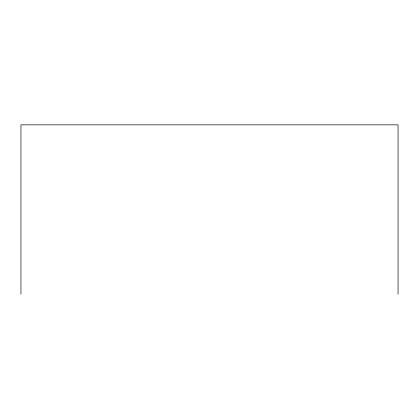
<?xml version="1.0" encoding="UTF-8"?>
<svg xmlns="http://www.w3.org/2000/svg" width="419" height="419" viewBox="0 0 419 419"><rect width="100%" height="100%" fill="white"/><g stroke="black" fill="none" stroke-linecap="round" stroke-linejoin="round"><path stroke-width="0.63" d="M398.05 294.143L398.05 124.857L20.95 124.857L20.95 294.143"/></g></svg>
